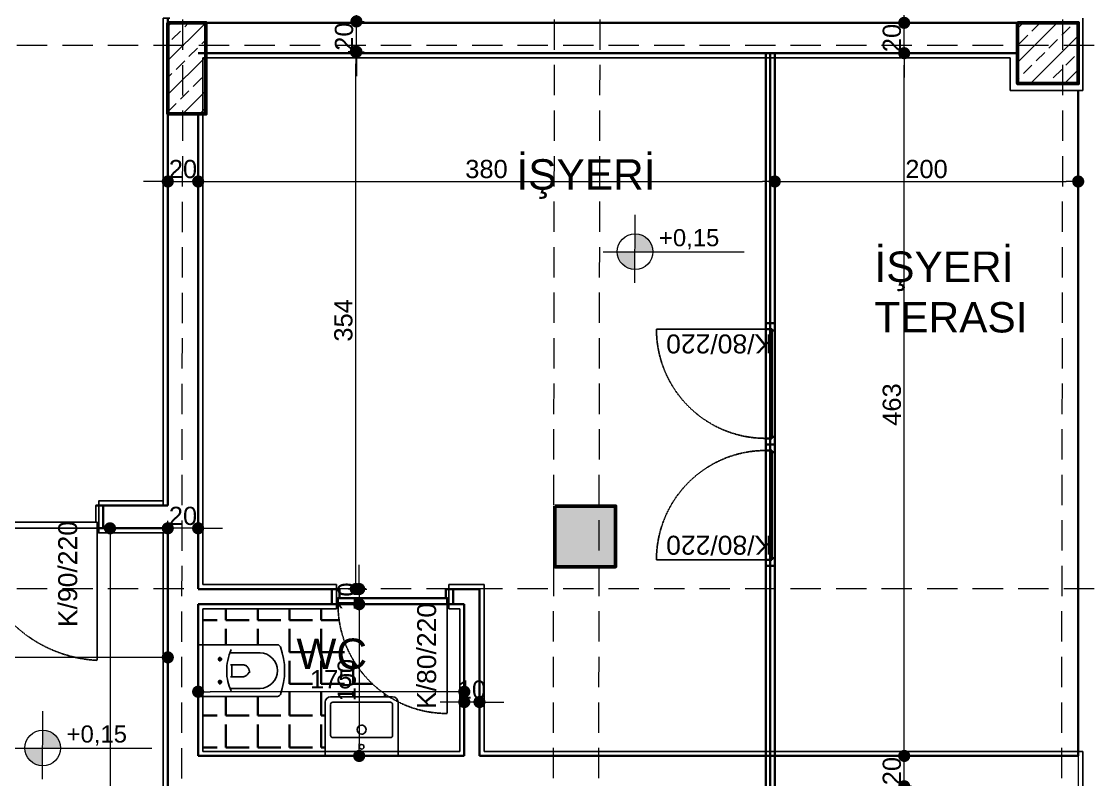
# Model space of a CAD drawing. Header units: millimetres. Extents: x 38129 to 72024, y -56282 to 16512.
# Drawn here: x 46297 to 47000, y -43646 to -43146 of the extents above; entities that cross this region are included whole.
import ezdxf

# ---------------------------------------------------------------- set-up
doc = ezdxf.new("R2010")
doc.units = ezdxf.units.MM
doc.linetypes.add('CENTER2', pattern=[1.125, 0.75, -0.125, 0.125, -0.125])
doc.linetypes.add('HIDDEN', pattern=[0.375, 0.25, -0.125])
for name, color, linetype, lineweight in [('AKS', 55, 'HIDDEN', 0), ('COLUMN4', 3, 'Continuous', 50), ('DIŞÖLÇÜ', 37, 'Continuous', 0), ('DUVAR', 255, 'Continuous', 30), ('KAPI', 4, 'Continuous', 30), ('KOT', 7, 'Continuous', 20), ('M', 210, 'Continuous', 30), ('mahal', 7, 'Continuous', 5), ('pencere', 195, 'Continuous', 30), ('pencere+KAPI', 1, 'Continuous', 0), ('TARAMA', 252, 'Continuous', 0), ('ölçü İÇ', 31, 'Continuous', 0)]:
    doc.layers.add(name, color=color, linetype=linetype, lineweight=lineweight)
for name, color, linetype in [('HIDDEN', 1, 'HIDDEN'), ('sıva', 41, 'Continuous'), ('tefriş', 42, 'Continuous')]:
    doc.layers.add(name, color=color, linetype=linetype)
doc.styles.add('icdisolcu_yazi', font='arial.ttf')
doc.styles.get("Standard").update_dxf_attribs({"font": 'arial.ttf'})
doc.styles.add('style1', font='arial.ttf')
doc.dimstyles.new('İç Ölçü', dxfattribs={"dimtxt": 12, "dimasz": 8, "dimexe": 5, "dimexo": 0, "dimgap": 2, "dimtad": 1, "dimdec": 0, "dimzin": 12, "dimdsep": 46, "dimtxsty": 'icdisolcu_yazi', "dimblk": 'DOT', "dimcen": 8, "dimdle": 5, "dimclrd": 256, "dimclre": 256, "dimclrt": 7, "dimadec": 0, "dimazin": 3, "dimtfac": 1, "dimtdec": 0, "dimtix": 1, "dimtmove": 2, "dimatfit": 3, "dimldrblk": 'DOT', "dimfxl": 0, "dimtolj": 1, "dimtzin": 0, "dimlwd": -1, "dimlwe": -1, "dimarcsym": 0})
pattern_1 = [(45, (-76684.244, -93823.871), (-11.2253202, 11.2253202), []), (45, (-76673.018, -93823.871), (-11.2253202, 11.2253202), [7.9375, -3.96875])]

# ---------------------------------------------------------------- blocks, each defined once
blk = doc.blocks.new('_Dot')
at = {"color": 0, "lineweight": -2}
blk.add_line((-0.5, 0), (-1, 0), dxfattribs=at)
at = {"color": 0, "lineweight": 30, "const_width": 0.5}
blk.add_lwpolyline([(-0.25, 0, 1), (0.25, 0, 1)], format="xyb", close=True, dxfattribs=at)
blk = doc.blocks.new('*D830')
at = {"layer": 'Defpoints', "color": 0, "lineweight": 120, "transparency": 16777216}
for p in [(46354.98, -43480.42), (46354.98, -44870.74), (46354.98, -44870.74)]:
    blk.add_point(p, dxfattribs=at)
at = {"layer": 'ölçü İÇ', "transparency": 16777216}
for p, q in [((46354.98, -43480.42), (46359.98, -43480.42)), ((46354.98, -44870.74), (46359.98, -44870.74))]:
    blk.add_line(p, q, dxfattribs=at)
at = {"layer": 'ölçü İÇ', "linetype": 'Continuous', "transparency": 16777216}
blk.add_line((46354.98, -43488.42), (46354.98, -44862.74), dxfattribs=at)
at = {"layer": 'ölçü İÇ', "transparency": 16777216, "xscale": 8, "yscale": 8, "zscale": 8}
for p, rotation in [((46354.98, -43480.42), 90), ((46354.98, -44870.74), 270)]:
    blk.add_blockref('_Dot', p, dxfattribs=dict(at, rotation=rotation))
at = {"layer": 'ölçü İÇ', "color": 7, "transparency": 16777216, "insert": (46346.85, -44175.58), "char_height": 12, "attachment_point": 5, "rotation": 90, "style": 'icdisolcu_yazi'}
blk.add_mtext('\\A1;1390', dxfattribs=at)
blk = doc.blocks.new('*D884')
at = {"layer": 'Defpoints', "color": 0, "lineweight": 120, "transparency": 16777216}
for p in [(46393.08, -43480.42), (46393.08, -43480.42), (46413.08, -43520.05)]:
    blk.add_point(p, dxfattribs=at)
at = {"layer": 'ölçü İÇ', "transparency": 16777216}
for p, q in [((46393.08, -43480.42), (46393.08, -43475.42)), ((46413.08, -43485.42), (46413.08, -43475.42))]:
    blk.add_line(p, q, dxfattribs=at)
at = {"layer": 'ölçü İÇ', "linetype": 'Continuous', "transparency": 16777216}
for p, q in [((46385.08, -43480.42), (46377.08, -43480.42)), ((46413.08, -43480.42), (46393.08, -43480.42)), ((46421.08, -43480.42), (46429.08, -43480.42))]:
    blk.add_line(p, q, dxfattribs=at)
at = {"layer": 'ölçü İÇ', "transparency": 16777216, "xscale": 8, "yscale": 8, "zscale": 8}
blk.add_blockref('_Dot', (46393.08, -43480.42), dxfattribs=at)
at = {"layer": 'ölçü İÇ', "transparency": 16777216, "xscale": 8, "yscale": 8, "zscale": 8, "rotation": 180}
blk.add_blockref('_Dot', (46413.08, -43480.42), dxfattribs=at)
at = {"layer": 'ölçü İÇ', "color": 7, "transparency": 16777216, "insert": (46403.08, -43472.3), "char_height": 12, "attachment_point": 5, "style": 'icdisolcu_yazi'}
blk.add_mtext('\\A1;20', dxfattribs=at)
blk = doc.blocks.new('*D885')
at = {"layer": 'Defpoints', "color": 0, "lineweight": 120, "transparency": 16777216}
for p in [(46088.19, -43565.46), (46393.08, -43565.39), (46088.19, -43585.27)]:
    blk.add_point(p, dxfattribs=at)
at = {"layer": 'ölçü İÇ', "transparency": 16777216}
for p, q in [((46088.19, -43570.46), (46088.19, -43560.46)), ((46393.08, -43565.39), (46393.08, -43570.46))]:
    blk.add_line(p, q, dxfattribs=at)
at = {"layer": 'ölçü İÇ', "linetype": 'Continuous', "transparency": 16777216}
blk.add_line((46385.08, -43565.46), (46096.19, -43565.46), dxfattribs=at)
at = {"layer": 'ölçü İÇ', "transparency": 16777216, "xscale": 8, "yscale": 8, "zscale": 8, "rotation": 180}
blk.add_blockref('_Dot', (46088.19, -43565.46), dxfattribs=at)
at = {"layer": 'ölçü İÇ', "transparency": 16777216, "xscale": 8, "yscale": 8, "zscale": 8}
blk.add_blockref('_Dot', (46393.08, -43565.46), dxfattribs=at)
at = {"layer": 'ölçü İÇ', "color": 7, "transparency": 16777216, "insert": (46240.64, -43557.33), "char_height": 12, "attachment_point": 5, "style": 'icdisolcu_yazi'}
blk.add_mtext('\\A1;305', dxfattribs=at)
blk = doc.blocks.new('*D888')
at = {"layer": 'Defpoints', "color": 0, "lineweight": 120, "transparency": 16777216}
for p in [(46393.08, -43238.3), (46413.08, -43238.3), (46413.08, -43251.87)]:
    blk.add_point(p, dxfattribs=at)
at = {"layer": 'ölçü İÇ', "linetype": 'Continuous', "transparency": 16777216}
for p, q in [((46385.08, -43251.87), (46377.08, -43251.87)), ((46393.08, -43251.87), (46413.08, -43251.87)), ((46421.08, -43251.87), (46429.08, -43251.87))]:
    blk.add_line(p, q, dxfattribs=at)
at = {"layer": 'ölçü İÇ', "transparency": 16777216}
for p, q in [((46393.08, -43246.87), (46393.08, -43256.87)), ((46413.08, -43246.87), (46413.08, -43256.87))]:
    blk.add_line(p, q, dxfattribs=at)
at = {"layer": 'ölçü İÇ', "transparency": 16777216, "xscale": 8, "yscale": 8, "zscale": 8}
blk.add_blockref('_Dot', (46393.08, -43251.87), dxfattribs=at)
at = {"layer": 'ölçü İÇ', "transparency": 16777216, "xscale": 8, "yscale": 8, "zscale": 8, "rotation": 180}
blk.add_blockref('_Dot', (46413.08, -43251.87), dxfattribs=at)
at = {"layer": 'ölçü İÇ', "color": 7, "transparency": 16777216, "insert": (46403.08, -43243.74), "char_height": 12, "attachment_point": 5, "style": 'icdisolcu_yazi'}
blk.add_mtext('\\A1;20', dxfattribs=at)
blk = doc.blocks.new('duravit-caro-asma-62')
for p, q in [((-458.1, 117.6), (-259.3, 117.6)), ((-387, 1), (-387.6, -2.9)), ((-386.1, 4.7), (-387, 1)), ((-385, 8.2), (-386.1, 4.7)), ((-383.7, 11.7), (-385, 8.2)), ((-382.1, 15), (-383.7, 11.7)), ((-380.3, 18.1), (-382.1, 15)), ((-378.3, 21.1), (-380.3, 18.1)), ((-376.1, 23.8), (-378.3, 21.1)), ((-373.7, 26.4), (-376.1, 23.8)), ((-371.1, 28.7), (-373.7, 26.4)), ((-368.2, 30.8), (-371.1, 28.7)), ((-365.2, 32.7), (-368.2, 30.8)), ((-362, 34.3), (-365.2, 32.7)), ((-358.6, 35.7), (-362, 34.3)), ((-355, 36.8), (-358.6, 35.7)), ((-351.2, 37.5), (-355, 36.8)), ((-347.3, 38), (-351.2, 37.5)), ((-343.1, 38.2), (-347.3, 38)), ((-344.1, 38.2), (-264.1, 38.2)), ((-271.2, 37.2), (-271.2, -41.8)), ((-388, -6.8), (-388.1, -6.8)), ((-388.1, -6.8), (-388, -10.8)), ((-387.6, -2.9), (-388, -6.8)), ((-388, -10.8), (-387.6, -14.7)), ((-387.6, -14.7), (-386.9, -10.6)), ((-386.9, -10.6), (-386, -14.3)), ((-386, -14.3), (-384.8, -10)), ((-384.8, -10), (-383.4, -13.5)), ((-383.4, -13.5), (-381.8, -16.8)), ((-381.8, -16.8), (-379.9, -20)), ((-379.9, -20), (-377.8, -23.1)), ((-377.8, -23.1), (-375.5, -25.9)), ((-375.5, -25.9), (-372.9, -28.5)), ((-372.9, -28.5), (-370.2, -30.9)), ((-370.2, -30.9), (-367.2, -33.1)), ((-367.2, -33.1), (-364.1, -35.1)), ((-364.1, -35.1), (-360.7, -36.7)), ((-360.7, -36.7), (-357.2, -38.2)), ((-357.2, -38.2), (-353.4, -39.3)), ((-353.4, -39.3), (-349.5, -40.1)), ((-349.5, -40.1), (-345.4, -40.6)), ((-345.4, -40.6), (-341.1, -40.8)), ((-264.1, -41.8), (-340.1, -41.8)), ((-458.1, -117.6), (-260.9, -117.6))]:
    blk.add_line(p, q)
at = {"color": 4, "linetype": 'CENTER2', "ltscale": 30}
for p, q in [((-208.9, 75), (-176.5, 75)), ((-193.4, 90.5), (-193.4, 57.4)), ((-193.4, -90.5), (-193.4, -57.4)), ((-208.9, -75), (-176.5, -75))]:
    blk.add_line(p, q, dxfattribs=at)
blk.add_lwpolyline([(-50, 165, 0.414214), (-55, 170), (-573.2, 170, 0.320013), (-592.1, 156.5, 0.178212), (-592.1, -156.5, 0.320013), (-573.2, -170), (-55, -170, 0.414214), (-50, -165)], format="xyb", close=True)
for centre in [(-193.4, 75), (-193.4, -75)]:
    blk.add_circle(centre, 10)
for centre, radius, start, end in [((-454.3, 0), 117.7, 91.83895, 268.16105), ((-598.4, -3.9), 360.4, 359.66393, 23.20637), ((-541.7, -3.9), 303.7, 334.68731, 359.59491)]:
    blk.add_arc(centre, radius, start, end)
blk = doc.blocks.new('A$C5F901649')
at = {"layer": 'tefriş'}
for p, q in [((0, 0), (0, 29.48)), ((3, 32.48), (37, 32.48)), ((4.12, 29.48), (35.88, 29.48)), ((40, 0), (40, 29.48)), ((2.97, 11.25), (3, 28.35)), ((37.03, 11.25), (37, 28.35)), ((35.91, 10.13), (4.09, 10.13)), ((0, 0), (20, 0)), ((40, 0), (20, 0))]:
    blk.add_line(p, q, dxfattribs=at)
for centre, radius, start, end in [((3, 29.48), 3, 90, 180), ((4.12, 28.35), 1.13, 90, 179.92376), ((35.88, 28.35), 1.13, 0.07624, 90), ((37, 29.48), 3, 0, 90), ((20, 14.45), 2.48, 90, 270), ((20, 14.45), 2.48, 270, 90), ((4.09, 11.25), 1.13, 179.92376, 270), ((20, 5.05), 1.31, 90, 270), ((20, 5.05), 1.31, 270, 90), ((35.91, 11.25), 1.13, 270, 0.07624)]:
    blk.add_arc(centre, radius, start, end, dxfattribs=at)
blk = doc.blocks.new('*U11')
for p, q in [((4, 0), (0, 0)), ((76, 0), (80, 0))]:
    blk.add_line(p, q)
blk.add_lwpolyline([(4, 0), (76, 0), (76, -4), (4, -4)], close=True)
for points in [[(0, -10), (5, -10), (5, -4)], [(80, -10), (75, -10), (75, -4)]]:
    blk.add_lwpolyline(points)
at = {"layer": 'DUVAR'}
for p, q in [((0, 0), (0, -10)), ((80, 0), (80, -10))]:
    blk.add_line(p, q, dxfattribs=at)
at = {"layer": 'HIDDEN'}
blk.add_line((4, 0), (4, 72), dxfattribs=at)
blk.add_arc((4, 0), 72, 0, 90, dxfattribs=at)
blk = doc.blocks.new('*D898')
at = {"layer": 'Defpoints', "color": 0, "lineweight": 120, "transparency": 16777216}
for p in [(46519.21, -43520.44), (46519.21, -43530.43), (46519.53, -43530.43)]:
    blk.add_point(p, dxfattribs=at)
at = {"layer": 'ölçü İÇ', "linetype": 'Continuous', "transparency": 16777216}
for p, q in [((46519.21, -43512.44), (46519.21, -43504.44)), ((46519.21, -43520.44), (46519.21, -43530.43)), ((46519.21, -43538.43), (46519.21, -43546.43))]:
    blk.add_line(p, q, dxfattribs=at)
at = {"layer": 'ölçü İÇ', "transparency": 16777216}
for p, q in [((46519.21, -43520.44), (46524.21, -43520.44)), ((46519.53, -43530.43), (46514.21, -43530.43))]:
    blk.add_line(p, q, dxfattribs=at)
at = {"layer": 'ölçü İÇ', "transparency": 16777216, "xscale": 8, "yscale": 8, "zscale": 8}
for p, rotation in [((46519.21, -43520.44), 270), ((46519.21, -43530.43), 90)]:
    blk.add_blockref('_Dot', p, dxfattribs=dict(at, rotation=rotation))
at = {"layer": 'ölçü İÇ', "color": 7, "transparency": 16777216, "insert": (46511.08, -43525.43), "char_height": 12, "attachment_point": 5, "rotation": 90, "style": 'icdisolcu_yazi'}
blk.add_mtext('\\A1;10', dxfattribs=at)
blk = doc.blocks.new('*D899')
at = {"layer": 'Defpoints', "color": 0, "lineweight": 120, "transparency": 16777216}
for p in [(46501.25, -43530.43), (46519.21, -43630.43), (46520.82, -43630.43)]:
    blk.add_point(p, dxfattribs=at)
at = {"layer": 'ölçü İÇ', "transparency": 16777216}
for p, q in [((46514.21, -43530.43), (46524.21, -43530.43)), ((46520.82, -43630.43), (46514.21, -43630.43))]:
    blk.add_line(p, q, dxfattribs=at)
at = {"layer": 'ölçü İÇ', "linetype": 'Continuous', "transparency": 16777216}
blk.add_line((46519.21, -43538.43), (46519.21, -43622.43), dxfattribs=at)
at = {"layer": 'ölçü İÇ', "transparency": 16777216, "xscale": 8, "yscale": 8, "zscale": 8}
for p, rotation in [((46519.21, -43530.43), 90), ((46519.21, -43630.43), 270)]:
    blk.add_blockref('_Dot', p, dxfattribs=dict(at, rotation=rotation))
at = {"layer": 'ölçü İÇ', "color": 7, "transparency": 16777216, "insert": (46511.08, -43580.43), "char_height": 12, "attachment_point": 5, "rotation": 90, "style": 'icdisolcu_yazi'}
blk.add_mtext('\\A1;100', dxfattribs=at)
blk = doc.blocks.new('*D900')
at = {"layer": 'Defpoints', "color": 0, "lineweight": 120, "transparency": 16777216}
for p in [(46588.52, -43588.1), (46588.52, -43594.88), (46598.53, -43594.88)]:
    blk.add_point(p, dxfattribs=at)
at = {"layer": 'ölçü İÇ', "linetype": 'Continuous', "transparency": 16777216}
for p, q in [((46580.52, -43594.88), (46572.52, -43594.88)), ((46598.53, -43594.88), (46588.52, -43594.88)), ((46606.53, -43594.88), (46614.53, -43594.88))]:
    blk.add_line(p, q, dxfattribs=at)
at = {"layer": 'ölçü İÇ', "transparency": 16777216}
for p, q in [((46588.52, -43589.88), (46588.52, -43599.88)), ((46598.53, -43594.88), (46598.53, -43599.88))]:
    blk.add_line(p, q, dxfattribs=at)
at = {"layer": 'ölçü İÇ', "transparency": 16777216, "xscale": 8, "yscale": 8, "zscale": 8}
blk.add_blockref('_Dot', (46588.52, -43594.88), dxfattribs=at)
at = {"layer": 'ölçü İÇ', "transparency": 16777216, "xscale": 8, "yscale": 8, "zscale": 8, "rotation": 180}
blk.add_blockref('_Dot', (46598.53, -43594.88), dxfattribs=at)
at = {"layer": 'ölçü İÇ', "color": 7, "transparency": 16777216, "insert": (46593.53, -43586.75), "char_height": 12, "attachment_point": 5, "style": 'icdisolcu_yazi'}
blk.add_mtext('\\A1;10', dxfattribs=at)
blk = doc.blocks.new('*D901')
at = {"layer": 'Defpoints', "color": 0, "lineweight": 120, "transparency": 16777216}
for p in [(46413.08, -43588.1), (46413.08, -43588.1), (46588.52, -43588.1)]:
    blk.add_point(p, dxfattribs=at)
at = {"layer": 'ölçü İÇ', "transparency": 16777216}
for p, q in [((46413.08, -43588.1), (46413.08, -43583.1)), ((46588.52, -43588.1), (46588.52, -43593.1))]:
    blk.add_line(p, q, dxfattribs=at)
at = {"layer": 'ölçü İÇ', "linetype": 'Continuous', "transparency": 16777216}
blk.add_line((46580.52, -43588.1), (46421.08, -43588.1), dxfattribs=at)
at = {"layer": 'ölçü İÇ', "transparency": 16777216, "xscale": 8, "yscale": 8, "zscale": 8, "rotation": 180}
blk.add_blockref('_Dot', (46413.08, -43588.1), dxfattribs=at)
at = {"layer": 'ölçü İÇ', "transparency": 16777216, "xscale": 8, "yscale": 8, "zscale": 8}
blk.add_blockref('_Dot', (46588.52, -43588.1), dxfattribs=at)
at = {"layer": 'ölçü İÇ', "color": 7, "transparency": 16777216, "insert": (46500.8, -43579.97), "char_height": 12, "attachment_point": 5, "style": 'icdisolcu_yazi'}
blk.add_mtext('\\A1;175', dxfattribs=at)
blk = doc.blocks.new('*U42')
for p, q in [((4, 0), (0, 0)), ((76, 0), (80, 0))]:
    blk.add_line(p, q)
blk.add_lwpolyline([(4, 0), (76, 0), (76, -4), (4, -4)], close=True)
for points in [[(0, -6), (5, -6), (5, -4)], [(80, -6), (75, -6), (75, -4)]]:
    blk.add_lwpolyline(points)
at = {"layer": 'DUVAR'}
for p, q in [((0, 0), (0, -6)), ((80, 0), (80, -6))]:
    blk.add_line(p, q, dxfattribs=at)
at = {"layer": 'HIDDEN'}
blk.add_line((4, 0), (4, 72), dxfattribs=at)
blk.add_arc((4, 0), 72, 0, 90, dxfattribs=at)
blk = doc.blocks.new('*D902')
at = {"layer": 'Defpoints', "color": 0, "lineweight": 120, "transparency": 16777216}
for p in [(46516.98, -43166.39), (46517.15, -43166.39), (46519.21, -43520.44)]:
    blk.add_point(p, dxfattribs=at)
at = {"layer": 'ölçü İÇ', "transparency": 16777216}
for p, q in [((46517.15, -43166.39), (46511.98, -43166.39)), ((46519.21, -43520.44), (46511.98, -43520.44))]:
    blk.add_line(p, q, dxfattribs=at)
at = {"layer": 'ölçü İÇ', "linetype": 'Continuous', "transparency": 16777216}
blk.add_line((46516.98, -43512.44), (46516.98, -43174.39), dxfattribs=at)
at = {"layer": 'ölçü İÇ', "transparency": 16777216, "xscale": 8, "yscale": 8, "zscale": 8}
for p, rotation in [((46516.98, -43166.39), 90), ((46516.98, -43520.44), 270)]:
    blk.add_blockref('_Dot', p, dxfattribs=dict(at, rotation=rotation))
at = {"layer": 'ölçü İÇ', "color": 7, "transparency": 16777216, "insert": (46508.85, -43343.42), "char_height": 12, "attachment_point": 5, "rotation": 90, "style": 'icdisolcu_yazi'}
blk.add_mtext('\\A1;354', dxfattribs=at)
blk = doc.blocks.new('*D903')
at = {"layer": 'Defpoints', "color": 0, "lineweight": 120, "transparency": 16777216}
for p in [(46517.41, -43146.44), (46517.41, -43146.44), (46517.15, -43166.39)]:
    blk.add_point(p, dxfattribs=at)
at = {"layer": 'ölçü İÇ', "linetype": 'Continuous', "transparency": 16777216}
for p, q in [((46517.41, -43138.44), (46517.41, -43130.44)), ((46517.41, -43166.39), (46517.41, -43146.44)), ((46517.41, -43174.39), (46517.41, -43182.39))]:
    blk.add_line(p, q, dxfattribs=at)
at = {"layer": 'ölçü İÇ', "transparency": 16777216}
for p, q in [((46517.41, -43146.44), (46522.41, -43146.44)), ((46517.15, -43166.39), (46522.41, -43166.39))]:
    blk.add_line(p, q, dxfattribs=at)
at = {"layer": 'ölçü İÇ', "transparency": 16777216, "xscale": 8, "yscale": 8, "zscale": 8}
for p, rotation in [((46517.41, -43146.44), 270), ((46517.41, -43166.39), 90)]:
    blk.add_blockref('_Dot', p, dxfattribs=dict(at, rotation=rotation))
at = {"layer": 'ölçü İÇ', "color": 7, "transparency": 16777216, "insert": (46509.28, -43156.42), "char_height": 12, "attachment_point": 5, "rotation": 90, "style": 'icdisolcu_yazi'}
blk.add_mtext('\\A1;20', dxfattribs=at)
blk = doc.blocks.new('*D918')
at = {"layer": 'Defpoints', "color": 0, "lineweight": 120, "transparency": 16777216}
for p in [(46878.39, -43630.4), (46878.49, -43630.4), (46878.39, -43650.4)]:
    blk.add_point(p, dxfattribs=at)
at = {"layer": 'ölçü İÇ', "linetype": 'Continuous', "transparency": 16777216}
for p, q in [((46878.49, -43622.4), (46878.49, -43614.4)), ((46878.49, -43650.4), (46878.49, -43630.4)), ((46878.49, -43658.4), (46878.49, -43666.4))]:
    blk.add_line(p, q, dxfattribs=at)
at = {"layer": 'ölçü İÇ', "transparency": 16777216}
for p, q in [((46878.39, -43630.4), (46883.49, -43630.4)), ((46878.39, -43650.4), (46883.49, -43650.4))]:
    blk.add_line(p, q, dxfattribs=at)
at = {"layer": 'ölçü İÇ', "transparency": 16777216, "xscale": 8, "yscale": 8, "zscale": 8}
for p, rotation in [((46878.49, -43630.4), 270), ((46878.49, -43650.4), 90)]:
    blk.add_blockref('_Dot', p, dxfattribs=dict(at, rotation=rotation))
at = {"layer": 'ölçü İÇ', "color": 7, "transparency": 16777216, "insert": (46870.36, -43640.4), "char_height": 12, "attachment_point": 5, "rotation": 90, "style": 'icdisolcu_yazi'}
blk.add_mtext('\\A1;20', dxfattribs=at)
blk = doc.blocks.new('*D919')
at = {"layer": 'Defpoints', "color": 0, "lineweight": 120, "transparency": 16777216}
for p in [(46878.49, -43167.34), (46878.49, -43167.34), (46878.39, -43630.4)]:
    blk.add_point(p, dxfattribs=at)
at = {"layer": 'ölçü İÇ', "transparency": 16777216}
for p, q in [((46878.49, -43167.34), (46883.49, -43167.34)), ((46878.39, -43630.4), (46883.49, -43630.4))]:
    blk.add_line(p, q, dxfattribs=at)
at = {"layer": 'ölçü İÇ', "linetype": 'Continuous', "transparency": 16777216}
blk.add_line((46878.49, -43622.4), (46878.49, -43175.34), dxfattribs=at)
at = {"layer": 'ölçü İÇ', "transparency": 16777216, "xscale": 8, "yscale": 8, "zscale": 8}
for p, rotation in [((46878.49, -43167.34), 90), ((46878.49, -43630.4), 270)]:
    blk.add_blockref('_Dot', p, dxfattribs=dict(at, rotation=rotation))
at = {"layer": 'ölçü İÇ', "color": 7, "transparency": 16777216, "insert": (46870.36, -43398.87), "char_height": 12, "attachment_point": 5, "rotation": 90, "style": 'icdisolcu_yazi'}
blk.add_mtext('\\A1;463', dxfattribs=at)
blk = doc.blocks.new('*D920')
at = {"layer": 'Defpoints', "color": 0, "lineweight": 120, "transparency": 16777216}
for p in [(46878.49, -43147.34), (46878.49, -43147.34), (46878.49, -43167.34)]:
    blk.add_point(p, dxfattribs=at)
at = {"layer": 'ölçü İÇ', "linetype": 'Continuous', "transparency": 16777216}
for p, q in [((46878.49, -43139.34), (46878.49, -43131.34)), ((46878.49, -43167.34), (46878.49, -43147.34)), ((46878.49, -43175.34), (46878.49, -43183.34))]:
    blk.add_line(p, q, dxfattribs=at)
at = {"layer": 'ölçü İÇ', "transparency": 16777216}
for p, q in [((46878.49, -43147.34), (46883.49, -43147.34)), ((46878.49, -43167.34), (46883.49, -43167.34))]:
    blk.add_line(p, q, dxfattribs=at)
at = {"layer": 'ölçü İÇ', "transparency": 16777216, "xscale": 8, "yscale": 8, "zscale": 8}
for p, rotation in [((46878.49, -43147.34), 270), ((46878.49, -43167.34), 90)]:
    blk.add_blockref('_Dot', p, dxfattribs=dict(at, rotation=rotation))
at = {"layer": 'ölçü İÇ', "color": 7, "transparency": 16777216, "insert": (46870.36, -43157.34), "char_height": 12, "attachment_point": 5, "rotation": 90, "style": 'icdisolcu_yazi'}
blk.add_mtext('\\A1;20', dxfattribs=at)
blk = doc.blocks.new('*D921')
at = {"layer": 'Defpoints', "color": 0, "lineweight": 120, "transparency": 16777216}
for p in [(46413.08, -43251.87), (46793.17, -43251.87), (46793.17, -43251.87)]:
    blk.add_point(p, dxfattribs=at)
at = {"layer": 'ölçü İÇ', "transparency": 16777216}
for p, q in [((46413.08, -43251.87), (46413.08, -43246.87)), ((46793.17, -43251.87), (46793.17, -43246.87))]:
    blk.add_line(p, q, dxfattribs=at)
at = {"layer": 'ölçü İÇ', "linetype": 'Continuous', "transparency": 16777216}
blk.add_line((46421.08, -43251.87), (46785.17, -43251.87), dxfattribs=at)
at = {"layer": 'ölçü İÇ', "transparency": 16777216, "xscale": 8, "yscale": 8, "zscale": 8, "rotation": 180}
blk.add_blockref('_Dot', (46413.08, -43251.87), dxfattribs=at)
at = {"layer": 'ölçü İÇ', "transparency": 16777216, "xscale": 8, "yscale": 8, "zscale": 8}
blk.add_blockref('_Dot', (46793.17, -43251.87), dxfattribs=at)
at = {"layer": 'ölçü İÇ', "color": 7, "transparency": 16777216, "insert": (46603.13, -43243.74), "char_height": 12, "attachment_point": 5, "style": 'icdisolcu_yazi'}
blk.add_mtext('\\A1;380', dxfattribs=at)
blk = doc.blocks.new('*D922')
at = {"layer": 'Defpoints', "color": 0, "lineweight": 120, "transparency": 16777216}
for p in [(46993.17, -43244.51), (46793.17, -43251.87), (46993.17, -43251.87)]:
    blk.add_point(p, dxfattribs=at)
at = {"layer": 'ölçü İÇ', "transparency": 16777216}
for p, q in [((46793.17, -43251.87), (46793.17, -43246.87)), ((46993.17, -43246.87), (46993.17, -43256.87))]:
    blk.add_line(p, q, dxfattribs=at)
at = {"layer": 'ölçü İÇ', "linetype": 'Continuous', "transparency": 16777216}
blk.add_line((46801.17, -43251.87), (46985.17, -43251.87), dxfattribs=at)
at = {"layer": 'ölçü İÇ', "transparency": 16777216, "xscale": 8, "yscale": 8, "zscale": 8, "rotation": 180}
blk.add_blockref('_Dot', (46793.17, -43251.87), dxfattribs=at)
at = {"layer": 'ölçü İÇ', "transparency": 16777216, "xscale": 8, "yscale": 8, "zscale": 8}
blk.add_blockref('_Dot', (46993.17, -43251.87), dxfattribs=at)
at = {"layer": 'ölçü İÇ', "color": 7, "transparency": 16777216, "insert": (46893.17, -43243.74), "char_height": 12, "attachment_point": 5, "style": 'icdisolcu_yazi'}
blk.add_mtext('\\A1;200', dxfattribs=at)
blk = doc.blocks.new('wertertw')
at = {"layer": 'TARAMA', "lineweight": -3}
h = blk.add_hatch(dxfattribs=at)
h.set_pattern_fill('ANSI33', color=256, scale=2.5, style=0)
h.set_pattern_definition([(45, (-86643.698, -32547.66), (-11.2253202, 11.2253202), []), (45, (-86632.472, -32547.66), (-11.2253202, 11.2253202), [7.9375, -3.96875])])
h.paths.add_polyline_path([(-616.25, 351.94), (-616.25, -88.06), (-306.25, -88.06), (-306.25, -68.06), (-596.25, -68.06), (-596.25, 331.94), (-306.25, 331.94), (-306.25, 351.94)])
h.paths.add_polyline_path([(38.75, -338.06), (78.75, -338.06), (78.75, -378.06), (38.75, -378.06)])
h.paths.add_polyline_path([(-471.25, -318.06), (-441.25, -318.06), (-441.25, -378.06), (-471.25, -378.06)])
h.paths.add_polyline_path([(-961.25, -318.06), (-931.25, -318.06), (-931.25, -378.06), (-961.25, -378.06)])
h.paths.add_polyline_path([(343.75, -163.06), (413.75, -163.06), (413.75, -198.06), (343.75, -198.06)])
h.paths.add_polyline_path([(8.75, -163.06), (78.75, -163.06), (78.75, -198.06), (8.75, -198.06)])
h.paths.add_polyline_path([(-1036.25, -148.06), (-906.25, -148.06), (-906.25, -178.06), (-1036.25, -178.06)])
h.paths.add_polyline_path([(-976.25, 256.94), (-916.25, 256.94), (-916.25, 226.94), (-976.25, 226.94)])
h.paths.add_polyline_path([(343.75, 459.44), (413.75, 459.44), (413.75, 424.44), (343.75, 424.44)])
h.paths.add_polyline_path([(8.75, 459.44), (78.75, 459.44), (78.75, 424.44), (8.75, 424.44)])
h.paths.add_polyline_path([(-616.25, 531.94), (-306.25, 531.94), (-306.25, 511.94), (-616.25, 511.94)])
h.paths.add_polyline_path([(-976.25, 656.94), (-916.25, 656.94), (-916.25, 626.94), (-976.25, 626.94)])
h.paths.add_polyline_path([(-616.25, 971.94), (-306.25, 971.94), (-306.25, 951.94), (-616.25, 951.94)])
h.paths.add_polyline_path([(343.75, 1081.94), (413.75, 1081.94), (413.75, 1046.94), (343.75, 1046.94)])
h.paths.add_polyline_path([(8.75, 1081.94), (78.75, 1081.94), (78.75, 1046.94), (8.75, 1046.94)])
h.paths.add_polyline_path([(-1036.25, 1061.94), (-906.25, 1061.94), (-906.25, 1031.94), (-1036.25, 1031.94)])
h.paths.add_polyline_path([(-931.25, 1286.94), (-901.25, 1286.94), (-901.25, 1226.94), (-931.25, 1226.94)])
h.paths.add_polyline_path([(68.75, 1332.04), (108.75, 1332.04), (108.75, 1292.04), (68.75, 1292.04)])
h.paths.add_polyline_path([(-511.25, 1332.04), (-481.25, 1332.04), (-481.25, 1252.04), (-511.25, 1252.04)])
at = {"layer": 'COLUMN4', "color": 3}
blk.add_lwpolyline([(68.75, 1332.04), (108.75, 1332.04), (108.75, 1292.04), (68.75, 1292.04)], close=True, dxfattribs=at)

msp = doc.modelspace()

# ---------------------------------------------------------------- hatches: boundary and pattern name
at = {"layer": 'KOT'}
for points in [[(46701.09, -43286.38), (46701.09, -43298.15), (46712.86, -43298.15, 0.414214)], [(46701.09, -43298.15), (46689.33, -43298.15, 0.414214), (46701.09, -43309.92)], [(46310.64, -43613.42), (46310.64, -43625.19), (46322.41, -43625.19, 0.414214)], [(46310.64, -43625.19), (46298.88, -43625.19, 0.414214), (46310.64, -43636.96)]]:
    msp.add_hatch(color=256, dxfattribs=at).paths.add_polyline_path(points)
at = {"layer": 'M'}
h = msp.add_hatch(dxfattribs=at)
h.set_pattern_fill('ANGLE', color=256, scale=3)
h.set_pattern_definition([(0, (8691.423, -29815.499), (0, 20.955), [15.24, -5.715]), (90, (8691.423, -29815.499), (-20.955, 1e-15), [15.24, -5.715])])
h.paths.add_polyline_path([(46496.83, -43595.06, -0.414214), (46500.43, -43591.46), (46539.03, -43591.46, -0.258349), (46505.25, -43530.44), (46504.25, -43530.44), (46504.25, -43533.43), (46416.08, -43533.44), (46416.08, -43557.19), (46465.41, -43557.19, -0.320013), (46467.3, -43558.54, -0.178212), (46467.3, -43589.84, -0.320013), (46465.41, -43591.19), (46416.08, -43591.19), (46416.08, -43627.43), (46496.82, -43627.43)])
h.paths.add_polyline_path([(46523.53, -43597.93), (46523.53, -43563.96), (46498.8, -43563.96), (46498.8, -43597.93)], flags=25)
h.paths.add_polyline_path([(46483.24, -43592.42), (46517.21, -43592.42), (46517.21, -43567.7), (46483.24, -43567.7)], flags=24)
h.paths.add_polyline_path([(46472.54, -43584.32), (46529.09, -43584.33), (46529.09, -43543.11), (46472.54, -43543.11)], flags=24)
at = {"layer": 'TARAMA', "lineweight": -3}
h = msp.add_hatch(dxfattribs=at)
h.set_pattern_fill('ANSI33', color=256, scale=2.5, style=0)
h.set_pattern_definition(pattern_1)
h.paths.add_polyline_path([(46393.17, -43147.34), (46418.17, -43147.34), (46418.17, -43207.34), (46393.17, -43207.34)])
h = msp.add_hatch(dxfattribs=at)
h.set_pattern_fill('ANSI33', color=256, scale=2.5, style=0)
h.set_pattern_definition(pattern_1)
h.paths.add_polyline_path([(46953.17, -43147.34), (46993.17, -43147.34), (46993.17, -43187.34), (46953.17, -43187.34)])

# ---------------------------------------------------------------- linework, layer by layer
msp.add_line((46346.58, -43480.42), (46350.58, -43480.42))
msp.add_lwpolyline([(46350.58, -43465.42), (46345.58, -43465.42), (46345.58, -43476.42)])
msp.add_lwpolyline([(46346.58, -43480.42), (46264.58, -43480.42), (46264.58, -43476.42), (46346.58, -43476.42)], close=True)
at = {"layer": 'AKS', "ltscale": 80}
for p, q in [((46403.09, -42965.19), (46399.24, -45363.15)), ((46648.1, -42965.11), (46644.25, -45363.07)), ((46678.1, -42965.11), (46674.1, -45363.07)), ((46983.18, -42965.11), (46979.33, -45363.07)), ((47273.6, -43162.26), (45234.91, -43162.26)), ((47273.6, -43520.34), (45234.91, -43520.34))]:
    msp.add_line(p, q, dxfattribs=at)
at = {"layer": 'COLUMN4', "color": 3}
for points in [[(46393.17, -43147.34), (46418.17, -43147.34), (46418.17, -43207.34), (46393.17, -43207.34)], [(46953.17, -43147.34), (46993.17, -43147.34), (46993.17, -43187.34), (46953.17, -43187.34)]]:
    msp.add_lwpolyline(points, close=True, dxfattribs=at)
at = {"layer": 'DIŞÖLÇÜ'}
msp.add_line((46993.17, -43630.39), (46993.17, -43650.39), dxfattribs=at)
at = {"layer": 'DUVAR'}
for p, q in [((46393.08, -43144.34), (46393.08, -43465.42)), ((46953.17, -43147.34), (46413.08, -43147.34)), ((46993.17, -43167.34), (46993.17, -43147.34)), ((46953.17, -43167.34), (46413.08, -43167.34)), ((46413.08, -43520.34), (46413.08, -43207.34)), ((46413.08, -43520.34), (46413.08, -43410.41)), ((46345.58, -43465.42), (46393.08, -43465.42)), ((46350.58, -43480.42), (46350.58, -43465.42)), ((46346.58, -43480.42), (46393.08, -43480.42)), ((46393.08, -43715.73), (46393.08, -43480.42)), ((46506.25, -43520.44), (46413.08, -43520.44)), ((46581.25, -43520.44), (46598.53, -43520.44)), ((46598.53, -43630.44), (46598.53, -43520.44)), ((46413.08, -43630.43), (46413.08, -43530.42)), ((46505.25, -43530.44), (46413.08, -43530.44)), ((46588.53, -43530.44), (46569.05, -43530.44)), ((46588.52, -43630.43), (46588.53, -43530.44)), ((46588.52, -43630.42), (46413.08, -43630.43)), ((46993.17, -43630.39), (46598.53, -43630.42))]:
    msp.add_line(p, q, dxfattribs=at)
at = {"layer": 'HIDDEN'}
msp.add_line((46346.58, -43480.42), (46346.58, -43567.42), dxfattribs=at)
msp.add_arc((46350.98, -43481.14), 86.4, 179.52652, 267.08419, dxfattribs=at)
at = {"layer": 'KOT'}
for p, q in [((46700.93, -43318.63), (46701.09, -43273.86)), ((46680.01, -43298.15), (46772.99, -43298.15)), ((46310.48, -43645.67), (46310.64, -43600.9)), ((46289.56, -43625.19), (46382.54, -43625.19))]:
    msp.add_line(p, q, dxfattribs=at)
for centre in [(46701.09, -43298.15), (46310.64, -43625.19)]:
    msp.add_circle(centre, 11.77, dxfattribs=at)
at = {"layer": 'pencere'}
for p, q in [((46787.17, -43630.39), (46787.17, -43167.34)), ((46790.17, -43630.39), (46790.17, -43167.34)), ((46793.17, -43630.39), (46793.17, -43167.34)), ((46993.17, -43630.39), (46993.17, -43191.98)), ((46993.17, -43630.39), (46993.17, -43530.42)), ((46787.17, -44045.74), (46787.17, -43630.41)), ((46790.17, -44045.74), (46790.17, -43630.41)), ((46793.17, -44045.74), (46793.17, -43630.41))]:
    msp.add_line(p, q, dxfattribs=at)
at = {"layer": 'sıva'}
for p, q in [((46996.17, -43144.34), (46996.17, -43191.98)), ((46948.28, -43170.34), (46416.08, -43170.34)), ((46416.08, -43170.34), (46416.08, -43517.44)), ((46948.28, -43191.98), (46948.28, -43170.34)), ((46996.17, -43191.98), (46948.28, -43191.98)), ((46416.08, -43517.44), (46504.25, -43517.43)), ((46504.25, -43517.43), (46504.25, -43533.43)), ((46578.25, -43533.44), (46578.25, -43517.44)), ((46578.25, -43517.44), (46601.53, -43517.44)), ((46601.53, -43517.44), (46601.53, -43627.44)), ((46504.25, -43533.43), (46416.08, -43533.44)), ((46416.08, -43533.44), (46416.08, -43627.43)), ((46585.53, -43533.44), (46578.25, -43533.44)), ((46585.52, -43627.42), (46585.53, -43533.44)), ((46416.08, -43627.43), (46585.52, -43627.42)), ((46601.53, -43627.44), (46996.17, -43627.39)), ((46996.17, -43627.39), (46996.17, -43653.39))]:
    msp.add_line(p, q, dxfattribs=at)
msp.add_lwpolyline([(46394.4, -43144.34), (46393.08, -43144.34), (46390.08, -43144.34), (46390.08, -43465.42), (46390.08, -43462.42), (46350.58, -43462.42), (46347.58, -43462.42), (46347.58, -43480.42), (46347.58, -43483.42), (46393.08, -43483.42), (46390.08, -43483.42), (46390.08, -44867.74), (46276.28, -44867.74), (46276.28, -44834.6), (46268.29, -44834.6)], dxfattribs=at)

# ---------------------------------------------------------------- block references
at = {"layer": 'DIŞÖLÇÜ'}
msp.add_blockref('wertertw', (46579.46, -44797.76), dxfattribs=at)
at = {"layer": 'KAPI', "xscale": -1, "rotation": 90}
msp.add_blockref('*U42', (46787.17, -43345.15), dxfattribs=at)
at = {"layer": 'KAPI'}
for name, p, rotation in [('*U42', (46787.17, -43505.15), 89.99999999997914), ('*U11', (46581.25, -43530.44), 179.9950058380224)]:
    msp.add_blockref(name, p, dxfattribs=dict(at, rotation=rotation))
at = {"layer": 'tefriş'}
for name, p, xscale, yscale, zscale, rotation in [('duravit-caro-asma-62', (46408.09, -43574.19), -0.099999999976717, 0.09999999997671694, 0.09999999997671699, 359.9972354320523), ('A$C5F901649', (46496.82, -43630.43), 1.199999999953434, 1.199999999953434, 1.199999999953434, 359.9972354321397)]:
    msp.add_blockref(name, p, dxfattribs=dict(at, xscale=xscale, yscale=yscale, zscale=zscale, rotation=rotation))

# ---------------------------------------------------------------- texts
at = {"layer": 'mahal', "char_height": 20, "attachment_point": 1}
for s, insert in [('İŞYERİ', (46622.91, -43237.22)), ('İŞYERİ\\PTERASI', (46858.87, -43298.03))]:
    msp.add_mtext_dynamic_manual_height_columns(s, width=250.3432, gutter_width=12.5, heights=[0], dxfattribs=dict(at, insert=insert))
at = {"layer": 'mahal', "char_height": 11.25, "width": 137.9602, "attachment_point": 3, "style": 'style1'}
for insert in [(46756.6, -43283.29), (46366.15, -43610.33)]:
    msp.add_mtext('+0,15', dxfattribs=dict(at, insert=insert))
at = {"layer": 'mahal', "insert": (46477.89, -43553.06), "char_height": 20, "attachment_point": 1, "rotation": 359.99724}
msp.add_mtext_dynamic_manual_height_columns('WC', width=250.3432, gutter_width=12.5, heights=[0], dxfattribs=at)
at = {"layer": 'pencere+KAPI', "char_height": 12.5, "width": 27.0954, "style": 'style1'}
for s, insert, attachment_point, rotation in [('K/80/220', (46721.56, -43365.17), 3, 180), ('K/90/220', (46320.85, -43545.52), 1, 90), ('K/80/220', (46721.56, -43485.13), 9, 180), ('K/80/220', (46557.42, -43599.47), 1, 89.99501)]:
    msp.add_mtext(s, dxfattribs=dict(at, insert=insert, attachment_point=attachment_point, rotation=rotation))

# ---------------------------------------------------------------- dimensions: what is measured, and where the dimension line sits
at = {"layer": 'ölçü İÇ'}
for base, p1, p2, angle, picture, middle in [((46517.41, -43146.44), (46517.15, -43166.39), (46517.41, -43146.44), 90, '*D903', (46509.28, -43156.42)), ((46878.49, -43147.34), (46878.49, -43167.34), (46878.49, -43147.34), 90, '*D920', (46870.36, -43157.34)), ((46516.98, -43166.39), (46519.21, -43520.44), (46517.15, -43166.39), 90, '*D902', (46508.85, -43343.42)), ((46878.49, -43167.34), (46878.39, -43630.4), (46878.49, -43167.34), 90, '*D919', (46870.36, -43398.87)), ((46354.98, -44870.74), (46354.98, -43480.42), (46354.98, -44870.74), 90, '*D830', (46346.85, -44175.58)), ((46519.21, -43530.43), (46519.21, -43520.44), (46519.53, -43530.43), 270, '*D898', (46511.08, -43525.43)), ((46519.21, -43630.43), (46501.25, -43530.43), (46520.82, -43630.43), 270, '*D899', (46511.08, -43580.43)), ((46878.49, -43630.4), (46878.39, -43650.4), (46878.39, -43630.4), 90, '*D918', (46870.36, -43640.4))]:
    dim = msp.add_linear_dim(base=base, p1=p1, p2=p2, angle=angle, dimstyle='İç Ölçü', dxfattribs=at)
    dim.commit()
    dim.dimension.update_dxf_attribs({"geometry": picture, "text_midpoint": middle})
for base, p1, p2, picture, middle in [((46413.08, -43251.87), (46393.08, -43238.3), (46413.08, -43238.3), '*D888', (46403.08, -43243.74)), ((46793.17, -43251.87), (46413.08, -43251.87), (46793.17, -43251.87), '*D921', (46603.13, -43243.74)), ((46993.17, -43251.87), (46793.17, -43251.87), (46993.17, -43244.51), '*D922', (46893.17, -43243.74)), ((46393.08, -43480.42), (46413.08, -43520.05), (46393.08, -43480.42), '*D884', (46403.08, -43472.3)), ((46088.19, -43565.46), (46393.08, -43565.39), (46088.19, -43585.27), '*D885', (46240.64, -43557.33)), ((46413.08, -43588.1), (46588.52, -43588.1), (46413.08, -43588.1), '*D901', (46500.8, -43579.97)), ((46588.52, -43594.88), (46598.53, -43594.88), (46588.52, -43588.1), '*D900', (46593.53, -43586.75))]:
    dim = msp.add_linear_dim(base=base, p1=p1, p2=p2, dimstyle='İç Ölçü', dxfattribs=at)
    dim.commit()
    dim.dimension.update_dxf_attribs({"geometry": picture, "text_midpoint": middle})

doc.saveas('drawing.dxf')
